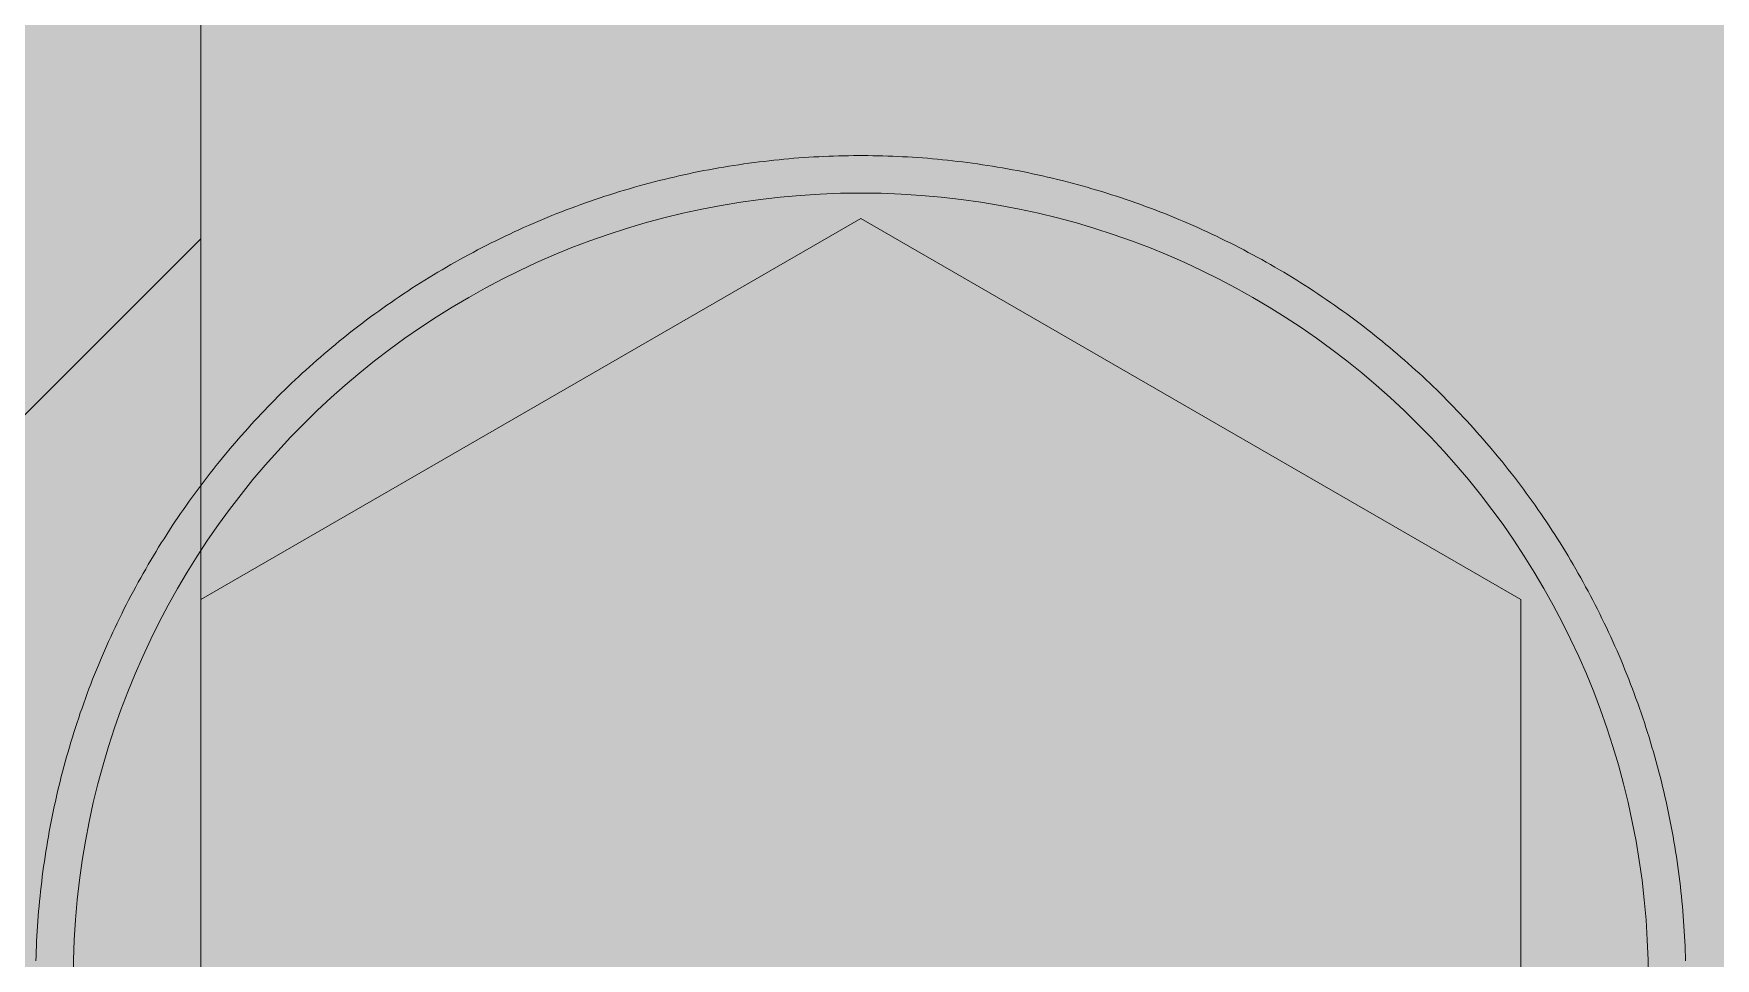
# Model space of a CAD drawing. Header units: millimetres. Extents: x 5622 to 8918, y 2044 to 6634.
# Drawn here: x 8365.06 to 8370.15, y 3715.89 to 3718.7 of the extents above; entities that cross this region are included whole.
import ezdxf

# ---------------------------------------------------------------- set-up
doc = ezdxf.new("R2010")
doc.units = ezdxf.units.MM
doc.linetypes.add('NASCOSTA', pattern=[9.525, 6.35, -3.175])
for name, color, linetype, lineweight in [('F_ARREDI', 7, 'Continuous', 5), ('F_FERRAMENTA', 253, 'Continuous', 5), ('F_MULTI laminato OPACO', 1, 'Continuous', 5), ('F_MULTI laminato OPACO_retino', 1, 'Continuous', 5), ('F_Proiezioni', 253, 'NASCOSTA', 9)]:
    doc.layers.add(name, color=color, linetype=linetype, lineweight=lineweight)

# ---------------------------------------------------------------- blocks, each defined once
blk = doc.blocks.new('PIEDINO_infilare_H.52_prospetto_fronte')
at = {"layer": 'F_FERRAMENTA'}
for p, q in [((-45525.0768, 10919.6977), (-45525.0616, 10919.6996)), ((-45525.0616, 10919.6996), (-45525.0465, 10919.7014)), ((-45525.0465, 10919.7014), (-45525.0313, 10919.7032)), ((-45525.0313, 10919.7032), (-45525.0162, 10919.7048)), ((-45525.0162, 10919.7048), (-45525.001, 10919.7064)), ((-45525.001, 10919.7064), (-45524.9859, 10919.7078)), ((-45524.9859, 10919.7078), (-45524.9708, 10919.7092)), ((-45524.9708, 10919.7092), (-45524.9557, 10919.7105)), ((-45524.9557, 10919.7105), (-45524.9406, 10919.7117)), ((-45524.9406, 10919.7117), (-45524.9255, 10919.7128)), ((-45524.9255, 10919.7128), (-45524.9105, 10919.7137)), ((-45524.9105, 10919.7137), (-45524.8954, 10919.7147)), ((-45524.8954, 10919.7147), (-45524.8804, 10919.7155)), ((-45524.8804, 10919.7155), (-45524.8654, 10919.7162)), ((-45524.8654, 10919.7162), (-45524.8504, 10919.7168)), ((-45524.8504, 10919.7168), (-45524.8354, 10919.7174)), ((-45524.8354, 10919.7174), (-45524.8204, 10919.7178)), ((-45524.8204, 10919.7178), (-45524.8055, 10919.7182)), ((-45524.8055, 10919.7182), (-45524.7906, 10919.7184)), ((-45524.7906, 10919.7184), (-45524.7757, 10919.7186)), ((-45524.7757, 10919.7186), (-45524.7609, 10919.7187)), ((-45524.7609, 10919.7187), (-45524.746, 10919.7187)), ((-45524.7312, 10919.7186), (-45524.746, 10919.7187)), ((-45524.7163, 10919.7184), (-45524.7312, 10919.7186)), ((-45524.7014, 10919.7182), (-45524.7163, 10919.7184)), ((-45524.6865, 10919.7178), (-45524.7014, 10919.7182)), ((-45524.6715, 10919.7174), (-45524.6865, 10919.7178)), ((-45524.6565, 10919.7168), (-45524.6715, 10919.7174)), ((-45524.6415, 10919.7162), (-45524.6565, 10919.7168)), ((-45524.6265, 10919.7155), (-45524.6415, 10919.7162)), ((-45524.6115, 10919.7147), (-45524.6265, 10919.7155)), ((-45524.5964, 10919.7137), (-45524.6115, 10919.7147)), ((-45524.5814, 10919.7128), (-45524.5964, 10919.7137)), ((-45524.5663, 10919.7117), (-45524.5814, 10919.7128)), ((-45524.5512, 10919.7105), (-45524.5663, 10919.7117)), ((-45524.5361, 10919.7092), (-45524.5512, 10919.7105)), ((-45524.521, 10919.7078), (-45524.5361, 10919.7092)), ((-45524.5058, 10919.7064), (-45524.521, 10919.7078)), ((-45524.4907, 10919.7048), (-45524.5058, 10919.7064)), ((-45524.4755, 10919.7032), (-45524.4907, 10919.7048)), ((-45524.4604, 10919.7014), (-45524.4755, 10919.7032)), ((-45524.4452, 10919.6996), (-45524.4604, 10919.7014)), ((-45524.4301, 10919.6977), (-45524.4452, 10919.6996)), ((-45525.3493, 10919.6467), (-45525.3342, 10919.6503)), ((-45525.3342, 10919.6503), (-45525.3192, 10919.6539)), ((-45525.3192, 10919.6539), (-45525.3041, 10919.6573)), ((-45525.3041, 10919.6573), (-45525.289, 10919.6607)), ((-45525.289, 10919.6607), (-45525.2739, 10919.6639)), ((-45525.2739, 10919.6639), (-45525.2587, 10919.6671)), ((-45525.2587, 10919.6671), (-45525.2436, 10919.6702)), ((-45525.2436, 10919.6702), (-45525.2285, 10919.6732)), ((-45525.2285, 10919.6732), (-45525.2133, 10919.6761)), ((-45525.2133, 10919.6761), (-45525.1982, 10919.6788)), ((-45525.1982, 10919.6788), (-45525.183, 10919.6815)), ((-45525.183, 10919.6815), (-45525.1678, 10919.6841)), ((-45525.1678, 10919.6841), (-45525.1527, 10919.6866)), ((-45525.1527, 10919.6866), (-45525.1375, 10919.689)), ((-45525.1375, 10919.689), (-45525.1223, 10919.6913)), ((-45525.1223, 10919.6913), (-45525.1072, 10919.6935)), ((-45525.1072, 10919.6935), (-45525.092, 10919.6957)), ((-45525.092, 10919.6957), (-45525.0768, 10919.6977)), ((-45524.4149, 10919.6957), (-45524.4301, 10919.6977)), ((-45524.3997, 10919.6935), (-45524.4149, 10919.6957)), ((-45524.3846, 10919.6913), (-45524.3997, 10919.6935)), ((-45524.3694, 10919.689), (-45524.3846, 10919.6913)), ((-45524.3542, 10919.6866), (-45524.3694, 10919.689)), ((-45524.339, 10919.6841), (-45524.3542, 10919.6866)), ((-45524.3239, 10919.6815), (-45524.339, 10919.6841)), ((-45524.3087, 10919.6788), (-45524.3239, 10919.6815)), ((-45524.2936, 10919.6761), (-45524.3087, 10919.6788)), ((-45524.2784, 10919.6732), (-45524.2936, 10919.6761)), ((-45524.2633, 10919.6702), (-45524.2784, 10919.6732)), ((-45524.2481, 10919.6671), (-45524.2633, 10919.6702)), ((-45524.233, 10919.6639), (-45524.2481, 10919.6671)), ((-45524.2179, 10919.6607), (-45524.233, 10919.6639)), ((-45524.2028, 10919.6573), (-45524.2179, 10919.6607)), ((-45524.1877, 10919.6539), (-45524.2028, 10919.6573)), ((-45524.1727, 10919.6503), (-45524.1877, 10919.6539)), ((-45524.1576, 10919.6467), (-45524.1727, 10919.6503)), ((-45525.5284, 10919.5955), (-45525.5136, 10919.6003)), ((-45525.5136, 10919.6003), (-45525.4988, 10919.605)), ((-45525.4988, 10919.605), (-45525.4839, 10919.6096)), ((-45525.4839, 10919.6096), (-45525.4691, 10919.6141)), ((-45525.4691, 10919.6141), (-45525.4542, 10919.6185)), ((-45525.4542, 10919.6185), (-45525.4392, 10919.6228)), ((-45525.4392, 10919.6228), (-45525.4243, 10919.627)), ((-45525.4243, 10919.627), (-45525.4093, 10919.6311)), ((-45525.4093, 10919.6311), (-45525.3943, 10919.6351)), ((-45525.3943, 10919.6351), (-45525.3793, 10919.6391)), ((-45525.3793, 10919.6391), (-45525.3643, 10919.6429)), ((-45525.3643, 10919.6429), (-45525.3493, 10919.6467)), ((-45524.1426, 10919.6429), (-45524.1576, 10919.6467)), ((-45524.1275, 10919.6391), (-45524.1426, 10919.6429)), ((-45524.1125, 10919.6351), (-45524.1275, 10919.6391)), ((-45524.0975, 10919.6311), (-45524.1125, 10919.6351)), ((-45524.0826, 10919.627), (-45524.0975, 10919.6311)), ((-45524.0676, 10919.6228), (-45524.0826, 10919.627)), ((-45524.0527, 10919.6185), (-45524.0676, 10919.6228)), ((-45524.0378, 10919.6141), (-45524.0527, 10919.6185)), ((-45524.0229, 10919.6096), (-45524.0378, 10919.6141)), ((-45524.0081, 10919.605), (-45524.0229, 10919.6096)), ((-45523.9933, 10919.6003), (-45524.0081, 10919.605)), ((-45523.9785, 10919.5955), (-45523.9933, 10919.6003)), ((-45525.6747, 10919.5428), (-45525.6602, 10919.5485)), ((-45525.6602, 10919.5485), (-45525.6457, 10919.5541)), ((-45525.6457, 10919.5541), (-45525.6311, 10919.5596)), ((-45525.6311, 10919.5596), (-45525.6166, 10919.565)), ((-45525.6166, 10919.565), (-45525.602, 10919.5703)), ((-45525.602, 10919.5703), (-45525.5873, 10919.5755)), ((-45525.5873, 10919.5755), (-45525.5726, 10919.5807)), ((-45525.5726, 10919.5807), (-45525.5579, 10919.5857)), ((-45525.5579, 10919.5857), (-45525.5432, 10919.5907)), ((-45525.5432, 10919.5907), (-45525.5284, 10919.5955)), ((-45523.9637, 10919.5907), (-45523.9785, 10919.5955)), ((-45523.949, 10919.5857), (-45523.9637, 10919.5907)), ((-45523.9342, 10919.5807), (-45523.949, 10919.5857)), ((-45523.9196, 10919.5755), (-45523.9342, 10919.5807)), ((-45523.9049, 10919.5703), (-45523.9196, 10919.5755)), ((-45523.8903, 10919.565), (-45523.9049, 10919.5703)), ((-45523.8757, 10919.5596), (-45523.8903, 10919.565)), ((-45523.8612, 10919.5541), (-45523.8757, 10919.5596)), ((-45523.8467, 10919.5485), (-45523.8612, 10919.5541)), ((-45523.8322, 10919.5428), (-45523.8467, 10919.5485)), ((-45526.7534, 10918.3734), (-45524.7534, 10919.5281)), ((-45525.789, 10919.4942), (-45525.7748, 10919.5005)), ((-45525.7748, 10919.5005), (-45525.7606, 10919.5068)), ((-45525.7606, 10919.5068), (-45525.7464, 10919.5131)), ((-45525.7464, 10919.5131), (-45525.7321, 10919.5192)), ((-45525.7321, 10919.5192), (-45525.7178, 10919.5252)), ((-45525.7178, 10919.5252), (-45525.7035, 10919.5312)), ((-45525.7035, 10919.5312), (-45525.6891, 10919.537)), ((-45525.6891, 10919.537), (-45525.6747, 10919.5428)), ((-45522.7534, 10918.3734), (-45524.7534, 10919.5281)), ((-45523.8178, 10919.537), (-45523.8322, 10919.5428)), ((-45523.8034, 10919.5312), (-45523.8178, 10919.537)), ((-45523.789, 10919.5252), (-45523.8034, 10919.5312)), ((-45523.7747, 10919.5192), (-45523.789, 10919.5252)), ((-45523.7605, 10919.5131), (-45523.7747, 10919.5192)), ((-45523.7462, 10919.5068), (-45523.7605, 10919.5131)), ((-45523.732, 10919.5005), (-45523.7462, 10919.5068)), ((-45523.7179, 10919.4942), (-45523.732, 10919.5005)), ((-45525.9005, 10919.44), (-45525.8867, 10919.4471)), ((-45525.8867, 10919.4471), (-45525.8729, 10919.454)), ((-45525.8729, 10919.454), (-45525.859, 10919.4609)), ((-45525.859, 10919.4609), (-45525.8451, 10919.4677)), ((-45525.8451, 10919.4677), (-45525.8311, 10919.4745)), ((-45525.8311, 10919.4745), (-45525.8171, 10919.4811)), ((-45525.8171, 10919.4811), (-45525.8031, 10919.4877)), ((-45525.8031, 10919.4877), (-45525.789, 10919.4942)), ((-45523.7038, 10919.4877), (-45523.7179, 10919.4942)), ((-45523.6898, 10919.4811), (-45523.7038, 10919.4877)), ((-45523.6757, 10919.4745), (-45523.6898, 10919.4811)), ((-45523.6618, 10919.4677), (-45523.6757, 10919.4745)), ((-45523.6479, 10919.4609), (-45523.6618, 10919.4677)), ((-45523.634, 10919.454), (-45523.6479, 10919.4609)), ((-45523.6202, 10919.4471), (-45523.634, 10919.454)), ((-45523.6064, 10919.44), (-45523.6202, 10919.4471)), ((-45525.9954, 10919.3884), (-45525.982, 10919.396)), ((-45525.982, 10919.396), (-45525.9685, 10919.4035)), ((-45525.9685, 10919.4035), (-45525.955, 10919.411)), ((-45525.955, 10919.411), (-45525.9415, 10919.4183)), ((-45525.9415, 10919.4183), (-45525.9279, 10919.4256)), ((-45525.9279, 10919.4256), (-45525.9142, 10919.4329)), ((-45525.9142, 10919.4329), (-45525.9005, 10919.44)), ((-45523.5927, 10919.4329), (-45523.6064, 10919.44)), ((-45523.579, 10919.4256), (-45523.5927, 10919.4329)), ((-45523.5654, 10919.4183), (-45523.579, 10919.4256)), ((-45523.5518, 10919.411), (-45523.5654, 10919.4183)), ((-45523.5383, 10919.4035), (-45523.5518, 10919.411)), ((-45523.5249, 10919.396), (-45523.5383, 10919.4035)), ((-45523.5115, 10919.3884), (-45523.5249, 10919.396)), ((-45526.0746, 10919.3411), (-45526.0615, 10919.3492)), ((-45526.0615, 10919.3492), (-45526.0484, 10919.3571)), ((-45526.0484, 10919.3571), (-45526.0353, 10919.3651)), ((-45526.0353, 10919.3651), (-45526.022, 10919.3729)), ((-45526.022, 10919.3729), (-45526.0087, 10919.3807)), ((-45526.0087, 10919.3807), (-45525.9954, 10919.3884)), ((-45523.4981, 10919.3807), (-45523.5115, 10919.3884)), ((-45523.4849, 10919.3729), (-45523.4981, 10919.3807)), ((-45523.4716, 10919.3651), (-45523.4849, 10919.3729)), ((-45523.4585, 10919.3571), (-45523.4716, 10919.3651)), ((-45523.4453, 10919.3492), (-45523.4585, 10919.3571)), ((-45523.4323, 10919.3411), (-45523.4453, 10919.3492)), ((-45526.1642, 10919.2826), (-45526.1516, 10919.2912)), ((-45526.1516, 10919.2912), (-45526.1389, 10919.2997)), ((-45526.1389, 10919.2997), (-45526.1262, 10919.3081)), ((-45526.1262, 10919.3081), (-45526.1134, 10919.3165)), ((-45526.1134, 10919.3165), (-45526.1005, 10919.3248)), ((-45526.1005, 10919.3248), (-45526.0876, 10919.333)), ((-45526.0876, 10919.333), (-45526.0746, 10919.3411)), ((-45523.4193, 10919.333), (-45523.4323, 10919.3411)), ((-45523.4064, 10919.3248), (-45523.4193, 10919.333)), ((-45523.3935, 10919.3165), (-45523.4064, 10919.3248)), ((-45523.3807, 10919.3081), (-45523.3935, 10919.3165)), ((-45523.368, 10919.2997), (-45523.3807, 10919.3081)), ((-45523.3553, 10919.2912), (-45523.368, 10919.2997)), ((-45523.3427, 10919.2826), (-45523.3553, 10919.2912)), ((-45526.2262, 10919.2388), (-45526.214, 10919.2477)), ((-45526.214, 10919.2477), (-45526.2016, 10919.2565)), ((-45526.2016, 10919.2565), (-45526.1892, 10919.2653)), ((-45526.1892, 10919.2653), (-45526.1767, 10919.274)), ((-45526.1767, 10919.274), (-45526.1642, 10919.2826)), ((-45523.3301, 10919.274), (-45523.3427, 10919.2826)), ((-45523.3177, 10919.2653), (-45523.3301, 10919.274)), ((-45523.3053, 10919.2565), (-45523.3177, 10919.2653)), ((-45523.2929, 10919.2477), (-45523.3053, 10919.2565)), ((-45523.2807, 10919.2388), (-45523.2929, 10919.2477)), ((-45526.2984, 10919.1842), (-45526.2865, 10919.1934)), ((-45526.2865, 10919.1934), (-45526.2746, 10919.2026)), ((-45526.2746, 10919.2026), (-45526.2626, 10919.2118)), ((-45526.2626, 10919.2118), (-45526.2506, 10919.2208)), ((-45526.2506, 10919.2208), (-45526.2384, 10919.2299)), ((-45526.2384, 10919.2299), (-45526.2262, 10919.2388)), ((-45523.2685, 10919.2299), (-45523.2807, 10919.2388)), ((-45523.2563, 10919.2208), (-45523.2685, 10919.2299)), ((-45523.2443, 10919.2118), (-45523.2563, 10919.2208)), ((-45523.2323, 10919.2026), (-45523.2443, 10919.2118)), ((-45523.2203, 10919.1934), (-45523.2323, 10919.2026)), ((-45523.2085, 10919.1842), (-45523.2203, 10919.1934)), ((-45526.3565, 10919.137), (-45526.345, 10919.1466)), ((-45526.345, 10919.1466), (-45526.3335, 10919.156)), ((-45526.3335, 10919.156), (-45526.3219, 10919.1655)), ((-45526.3219, 10919.1655), (-45526.3102, 10919.1748)), ((-45526.3102, 10919.1748), (-45526.2984, 10919.1842)), ((-45523.1967, 10919.1748), (-45523.2085, 10919.1842)), ((-45523.185, 10919.1655), (-45523.1967, 10919.1748)), ((-45523.1734, 10919.156), (-45523.185, 10919.1655)), ((-45523.1618, 10919.1466), (-45523.1734, 10919.156)), ((-45523.1504, 10919.137), (-45523.1618, 10919.1466)), ((-45526.4238, 10919.0787), (-45526.4128, 10919.0886)), ((-45526.4128, 10919.0886), (-45526.4017, 10919.0984)), ((-45526.4017, 10919.0984), (-45526.3905, 10919.1081)), ((-45526.3905, 10919.1081), (-45526.3793, 10919.1178)), ((-45526.3793, 10919.1178), (-45526.3679, 10919.1274)), ((-45526.3679, 10919.1274), (-45526.3565, 10919.137)), ((-45523.1389, 10919.1274), (-45523.1504, 10919.137)), ((-45523.1276, 10919.1178), (-45523.1389, 10919.1274)), ((-45523.1164, 10919.1081), (-45523.1276, 10919.1178)), ((-45523.1052, 10919.0984), (-45523.1164, 10919.1081)), ((-45523.0941, 10919.0886), (-45523.1052, 10919.0984)), ((-45523.0831, 10919.0787), (-45523.0941, 10919.0886)), ((-45526.4778, 10919.0289), (-45526.4671, 10919.0389)), ((-45526.4671, 10919.0389), (-45526.4564, 10919.049)), ((-45526.4564, 10919.049), (-45526.4456, 10919.0589)), ((-45526.4456, 10919.0589), (-45526.4348, 10919.0689)), ((-45526.4348, 10919.0689), (-45526.4238, 10919.0787)), ((-45523.0721, 10919.0689), (-45523.0831, 10919.0787)), ((-45523.0613, 10919.0589), (-45523.0721, 10919.0689)), ((-45523.0505, 10919.049), (-45523.0613, 10919.0589)), ((-45523.0398, 10919.0389), (-45523.0505, 10919.049)), ((-45523.0291, 10919.0289), (-45523.0398, 10919.0389)), ((-45526.5297, 10918.978), (-45526.5194, 10918.9882)), ((-45526.5194, 10918.9882), (-45526.5091, 10918.9985)), ((-45526.5091, 10918.9985), (-45526.4988, 10919.0086)), ((-45526.4988, 10919.0086), (-45526.4883, 10919.0188)), ((-45526.4883, 10919.0188), (-45526.4778, 10919.0289)), ((-45523.0186, 10919.0188), (-45523.0291, 10919.0289)), ((-45523.0081, 10919.0086), (-45523.0186, 10919.0188)), ((-45522.9977, 10918.9985), (-45523.0081, 10919.0086)), ((-45522.9874, 10918.9882), (-45522.9977, 10918.9985)), ((-45522.9772, 10918.978), (-45522.9874, 10918.9882)), ((-45526.5802, 10918.9254), (-45526.5702, 10918.9361)), ((-45526.5702, 10918.9361), (-45526.5601, 10918.9467)), ((-45526.5601, 10918.9467), (-45526.55, 10918.9572)), ((-45526.55, 10918.9572), (-45526.5399, 10918.9676)), ((-45526.5399, 10918.9676), (-45526.5297, 10918.978)), ((-45522.967, 10918.9676), (-45522.9772, 10918.978)), ((-45522.9569, 10918.9572), (-45522.967, 10918.9676)), ((-45522.9467, 10918.9467), (-45522.9569, 10918.9572)), ((-45522.9367, 10918.9361), (-45522.9467, 10918.9467)), ((-45522.9267, 10918.9254), (-45522.9367, 10918.9361)), ((-45526.6199, 10918.8819), (-45526.61, 10918.8929)), ((-45526.61, 10918.8929), (-45526.6002, 10918.9038)), ((-45526.6002, 10918.9038), (-45526.5902, 10918.9146)), ((-45526.5902, 10918.9146), (-45526.5802, 10918.9254)), ((-45522.9167, 10918.9146), (-45522.9267, 10918.9254)), ((-45522.9067, 10918.9038), (-45522.9167, 10918.9146)), ((-45522.8968, 10918.8929), (-45522.9067, 10918.9038)), ((-45522.887, 10918.8819), (-45522.8968, 10918.8929)), ((-45526.6684, 10918.8258), (-45526.6588, 10918.8372)), ((-45526.6588, 10918.8372), (-45526.6491, 10918.8485)), ((-45526.6491, 10918.8485), (-45526.6394, 10918.8597)), ((-45526.6394, 10918.8597), (-45526.6297, 10918.8708)), ((-45526.6297, 10918.8708), (-45526.6199, 10918.8819)), ((-45522.8772, 10918.8708), (-45522.887, 10918.8819)), ((-45522.8674, 10918.8597), (-45522.8772, 10918.8708)), ((-45522.8577, 10918.8485), (-45522.8674, 10918.8597)), ((-45522.8481, 10918.8372), (-45522.8577, 10918.8485)), ((-45522.8385, 10918.8258), (-45522.8481, 10918.8372)), ((-45526.7063, 10918.7796), (-45526.6969, 10918.7912)), ((-45526.6969, 10918.7912), (-45526.6874, 10918.8028)), ((-45526.6874, 10918.8028), (-45526.6779, 10918.8144)), ((-45526.6779, 10918.8144), (-45526.6684, 10918.8258)), ((-45522.8289, 10918.8144), (-45522.8385, 10918.8258)), ((-45522.8194, 10918.8028), (-45522.8289, 10918.8144)), ((-45522.81, 10918.7912), (-45522.8194, 10918.8028)), ((-45522.8006, 10918.7796), (-45522.81, 10918.7912)), ((-45526.7523, 10918.7202), (-45526.7432, 10918.7322)), ((-45526.7432, 10918.7322), (-45526.7341, 10918.7441)), ((-45526.7341, 10918.7441), (-45526.7249, 10918.756)), ((-45526.7249, 10918.756), (-45526.7156, 10918.7678)), ((-45526.7156, 10918.7678), (-45526.7063, 10918.7796)), ((-45522.7913, 10918.7678), (-45522.8006, 10918.7796)), ((-45522.782, 10918.756), (-45522.7913, 10918.7678)), ((-45522.7728, 10918.7441), (-45522.782, 10918.756)), ((-45522.7637, 10918.7322), (-45522.7728, 10918.7441)), ((-45522.7546, 10918.7202), (-45522.7637, 10918.7322)), ((-45526.7881, 10918.6714), (-45526.7792, 10918.6837)), ((-45526.7792, 10918.6837), (-45526.7703, 10918.6959)), ((-45526.7703, 10918.6959), (-45526.7614, 10918.7081)), ((-45526.7614, 10918.7081), (-45526.7523, 10918.7202)), ((-45522.7455, 10918.7081), (-45522.7546, 10918.7202)), ((-45522.7366, 10918.6959), (-45522.7455, 10918.7081)), ((-45522.7277, 10918.6837), (-45522.7366, 10918.6959)), ((-45522.7188, 10918.6714), (-45522.7277, 10918.6837)), ((-45526.8228, 10918.6215), (-45526.8142, 10918.6341)), ((-45526.8142, 10918.6341), (-45526.8056, 10918.6466)), ((-45526.8056, 10918.6466), (-45526.7968, 10918.659)), ((-45526.7968, 10918.659), (-45526.7881, 10918.6714)), ((-45522.71, 10918.659), (-45522.7188, 10918.6714)), ((-45522.7013, 10918.6466), (-45522.71, 10918.659)), ((-45522.6927, 10918.6341), (-45522.7013, 10918.6466)), ((-45522.6841, 10918.6215), (-45522.6927, 10918.6341)), ((-45526.8564, 10918.5706), (-45526.8481, 10918.5834)), ((-45526.8481, 10918.5834), (-45526.8397, 10918.5962)), ((-45526.8397, 10918.5962), (-45526.8313, 10918.6089)), ((-45526.8313, 10918.6089), (-45526.8228, 10918.6215)), ((-45522.6756, 10918.6089), (-45522.6841, 10918.6215)), ((-45522.6672, 10918.5962), (-45522.6756, 10918.6089)), ((-45522.6588, 10918.5834), (-45522.6672, 10918.5962)), ((-45522.6505, 10918.5706), (-45522.6588, 10918.5834)), ((-45526.8888, 10918.5187), (-45526.8808, 10918.5318)), ((-45526.8808, 10918.5318), (-45526.8728, 10918.5448)), ((-45526.8728, 10918.5448), (-45526.8646, 10918.5577)), ((-45526.8646, 10918.5577), (-45526.8564, 10918.5706)), ((-45522.6423, 10918.5577), (-45522.6505, 10918.5706)), ((-45522.6341, 10918.5448), (-45522.6423, 10918.5577)), ((-45522.626, 10918.5318), (-45522.6341, 10918.5448)), ((-45522.618, 10918.5187), (-45522.626, 10918.5318)), ((-45526.9201, 10918.4658), (-45526.9124, 10918.4791)), ((-45526.9124, 10918.4791), (-45526.9046, 10918.4924)), ((-45526.9046, 10918.4924), (-45526.8968, 10918.5056)), ((-45526.8968, 10918.5056), (-45526.8888, 10918.5187)), ((-45522.6101, 10918.5056), (-45522.618, 10918.5187)), ((-45522.6022, 10918.4924), (-45522.6101, 10918.5056)), ((-45522.5945, 10918.4791), (-45522.6022, 10918.4924)), ((-45522.5868, 10918.4658), (-45522.5945, 10918.4791)), ((-45526.9502, 10918.4121), (-45526.9428, 10918.4256)), ((-45526.9428, 10918.4256), (-45526.9353, 10918.4391)), ((-45526.9353, 10918.4391), (-45526.9278, 10918.4525)), ((-45526.9278, 10918.4525), (-45526.9201, 10918.4658)), ((-45522.5791, 10918.4525), (-45522.5868, 10918.4658)), ((-45522.5716, 10918.4391), (-45522.5791, 10918.4525)), ((-45522.5641, 10918.4256), (-45522.5716, 10918.4391)), ((-45522.5567, 10918.4121), (-45522.5641, 10918.4256)), ((-45526.9719, 10918.3712), (-45526.9647, 10918.3849)), ((-45526.9647, 10918.3849), (-45526.9575, 10918.3985)), ((-45526.9575, 10918.3985), (-45526.9502, 10918.4121)), ((-45522.5494, 10918.3985), (-45522.5567, 10918.4121)), ((-45522.5421, 10918.3849), (-45522.5494, 10918.3985)), ((-45522.535, 10918.3712), (-45522.5421, 10918.3849)), ((-45526.9997, 10918.316), (-45526.9929, 10918.3299)), ((-45526.9929, 10918.3299), (-45526.986, 10918.3437)), ((-45526.986, 10918.3437), (-45526.979, 10918.3575)), ((-45526.979, 10918.3575), (-45526.9719, 10918.3712)), ((-45526.7534, 10916.064), (-45526.7534, 10918.3734)), ((-45522.7534, 10916.064), (-45522.7534, 10918.3734)), ((-45522.5279, 10918.3575), (-45522.535, 10918.3712)), ((-45522.5209, 10918.3437), (-45522.5279, 10918.3575)), ((-45522.514, 10918.3299), (-45522.5209, 10918.3437)), ((-45522.5072, 10918.316), (-45522.514, 10918.3299)), ((-45527.0262, 10918.2601), (-45527.0197, 10918.2741)), ((-45527.0197, 10918.2741), (-45527.0131, 10918.2882)), ((-45527.0131, 10918.2882), (-45527.0065, 10918.3021)), ((-45527.0065, 10918.3021), (-45526.9997, 10918.316)), ((-45522.5004, 10918.3021), (-45522.5072, 10918.316)), ((-45522.4938, 10918.2882), (-45522.5004, 10918.3021)), ((-45522.4872, 10918.2741), (-45522.4938, 10918.2882)), ((-45522.4807, 10918.2601), (-45522.4872, 10918.2741)), ((-45527.0452, 10918.2177), (-45527.0389, 10918.2319)), ((-45527.0389, 10918.2319), (-45527.0326, 10918.246)), ((-45527.0326, 10918.246), (-45527.0262, 10918.2601)), ((-45522.4743, 10918.246), (-45522.4807, 10918.2601)), ((-45522.4679, 10918.2319), (-45522.4743, 10918.246)), ((-45522.4617, 10918.2177), (-45522.4679, 10918.2319)), ((-45527.0693, 10918.1605), (-45527.0634, 10918.1749)), ((-45527.0634, 10918.1749), (-45527.0574, 10918.1892)), ((-45527.0574, 10918.1892), (-45527.0513, 10918.2034)), ((-45527.0513, 10918.2034), (-45527.0452, 10918.2177)), ((-45522.4555, 10918.2034), (-45522.4617, 10918.2177)), ((-45522.4495, 10918.1892), (-45522.4555, 10918.2034)), ((-45522.4435, 10918.1749), (-45522.4495, 10918.1892)), ((-45522.4376, 10918.1605), (-45522.4435, 10918.1749)), ((-45527.0864, 10918.1172), (-45527.0808, 10918.1317)), ((-45527.0808, 10918.1317), (-45527.0751, 10918.1461)), ((-45527.0751, 10918.1461), (-45527.0693, 10918.1605)), ((-45522.4318, 10918.1461), (-45522.4376, 10918.1605)), ((-45522.4261, 10918.1317), (-45522.4318, 10918.1461)), ((-45522.4205, 10918.1172), (-45522.4261, 10918.1317)), ((-45527.108, 10918.059), (-45527.1027, 10918.0736)), ((-45527.1027, 10918.0736), (-45527.0973, 10918.0882)), ((-45527.0973, 10918.0882), (-45527.0919, 10918.1027)), ((-45527.0919, 10918.1027), (-45527.0864, 10918.1172)), ((-45522.415, 10918.1027), (-45522.4205, 10918.1172)), ((-45522.4095, 10918.0882), (-45522.415, 10918.1027)), ((-45522.4042, 10918.0736), (-45522.4095, 10918.0882)), ((-45522.3989, 10918.059), (-45522.4042, 10918.0736)), ((-45527.1232, 10918.015), (-45527.1182, 10918.0297)), ((-45527.1182, 10918.0297), (-45527.1131, 10918.0444)), ((-45527.1131, 10918.0444), (-45527.108, 10918.059)), ((-45522.3938, 10918.0444), (-45522.3989, 10918.059)), ((-45522.3887, 10918.0297), (-45522.3938, 10918.0444)), ((-45522.3837, 10918.015), (-45522.3887, 10918.0297)), ((-45527.1422, 10917.9559), (-45527.1376, 10917.9707)), ((-45527.1376, 10917.9707), (-45527.1329, 10917.9855)), ((-45527.1329, 10917.9855), (-45527.1281, 10918.0003)), ((-45527.1281, 10918.0003), (-45527.1232, 10918.015)), ((-45522.3788, 10918.0003), (-45522.3837, 10918.015)), ((-45522.374, 10917.9855), (-45522.3788, 10918.0003)), ((-45522.3693, 10917.9707), (-45522.374, 10917.9855)), ((-45522.3647, 10917.9559), (-45522.3693, 10917.9707)), ((-45527.1555, 10917.9113), (-45527.1512, 10917.9262)), ((-45527.1512, 10917.9262), (-45527.1468, 10917.9411)), ((-45527.1468, 10917.9411), (-45527.1422, 10917.9559)), ((-45522.3601, 10917.9411), (-45522.3647, 10917.9559)), ((-45522.3557, 10917.9262), (-45522.3601, 10917.9411)), ((-45522.3513, 10917.9113), (-45522.3557, 10917.9262)), ((-45527.172, 10917.8516), (-45527.168, 10917.8665)), ((-45527.168, 10917.8665), (-45527.1639, 10917.8815)), ((-45527.1639, 10917.8815), (-45527.1598, 10917.8964)), ((-45527.1598, 10917.8964), (-45527.1555, 10917.9113)), ((-45522.3471, 10917.8964), (-45522.3513, 10917.9113)), ((-45522.3429, 10917.8815), (-45522.3471, 10917.8964)), ((-45522.3389, 10917.8665), (-45522.3429, 10917.8815)), ((-45522.3349, 10917.8516), (-45522.3389, 10917.8665)), ((-45527.1833, 10917.8065), (-45527.1796, 10917.8216)), ((-45527.1796, 10917.8216), (-45527.1759, 10917.8366)), ((-45527.1759, 10917.8366), (-45527.172, 10917.8516)), ((-45522.331, 10917.8366), (-45522.3349, 10917.8516)), ((-45522.3272, 10917.8216), (-45522.331, 10917.8366)), ((-45522.3235, 10917.8065), (-45522.3272, 10917.8216)), ((-45527.1938, 10917.7614), (-45527.1904, 10917.7764)), ((-45527.1904, 10917.7764), (-45527.1869, 10917.7915)), ((-45527.1869, 10917.7915), (-45527.1833, 10917.8065)), ((-45522.32, 10917.7915), (-45522.3235, 10917.8065)), ((-45522.3165, 10917.7764), (-45522.32, 10917.7915)), ((-45522.3131, 10917.7614), (-45522.3165, 10917.7764)), ((-45527.2065, 10917.701), (-45527.2035, 10917.7161)), ((-45527.2035, 10917.7161), (-45527.2003, 10917.7312)), ((-45527.2003, 10917.7312), (-45527.1971, 10917.7463)), ((-45527.1971, 10917.7463), (-45527.1938, 10917.7614)), ((-45522.3097, 10917.7463), (-45522.3131, 10917.7614)), ((-45522.3065, 10917.7312), (-45522.3097, 10917.7463)), ((-45522.3034, 10917.7161), (-45522.3065, 10917.7312)), ((-45522.3004, 10917.701), (-45522.3034, 10917.7161)), ((-45527.215, 10917.6556), (-45527.2122, 10917.6707)), ((-45527.2122, 10917.6707), (-45527.2094, 10917.6858)), ((-45527.2094, 10917.6858), (-45527.2065, 10917.701)), ((-45522.2975, 10917.6858), (-45522.3004, 10917.701)), ((-45522.2946, 10917.6707), (-45522.2975, 10917.6858)), ((-45522.2919, 10917.6556), (-45522.2946, 10917.6707)), ((-45527.2249, 10917.595), (-45527.2226, 10917.6101)), ((-45527.2226, 10917.6101), (-45527.2201, 10917.6253)), ((-45527.2201, 10917.6253), (-45527.2176, 10917.6404)), ((-45527.2176, 10917.6404), (-45527.215, 10917.6556)), ((-45522.2893, 10917.6404), (-45522.2919, 10917.6556)), ((-45522.2867, 10917.6253), (-45522.2893, 10917.6404)), ((-45522.2843, 10917.6101), (-45522.2867, 10917.6253)), ((-45522.2819, 10917.595), (-45522.2843, 10917.6101)), ((-45527.2314, 10917.5495), (-45527.2294, 10917.5647)), ((-45527.2294, 10917.5647), (-45527.2272, 10917.5798)), ((-45527.2272, 10917.5798), (-45527.2249, 10917.595)), ((-45522.2797, 10917.5798), (-45522.2819, 10917.595)), ((-45522.2775, 10917.5647), (-45522.2797, 10917.5798)), ((-45522.2755, 10917.5495), (-45522.2775, 10917.5647)), ((-45527.2371, 10917.5041), (-45527.2353, 10917.5192)), ((-45527.2353, 10917.5192), (-45527.2334, 10917.5343)), ((-45527.2334, 10917.5343), (-45527.2314, 10917.5495)), ((-45522.2735, 10917.5343), (-45522.2755, 10917.5495)), ((-45522.2716, 10917.5192), (-45522.2735, 10917.5343)), ((-45522.2698, 10917.5041), (-45522.2716, 10917.5192)), ((-45527.2433, 10917.4436), (-45527.2419, 10917.4587)), ((-45527.2419, 10917.4587), (-45527.2403, 10917.4738)), ((-45527.2403, 10917.4738), (-45527.2388, 10917.4889)), ((-45527.2388, 10917.4889), (-45527.2371, 10917.5041)), ((-45522.2681, 10917.4889), (-45522.2698, 10917.5041)), ((-45522.2665, 10917.4738), (-45522.2681, 10917.4889)), ((-45522.265, 10917.4587), (-45522.2665, 10917.4738)), ((-45522.2636, 10917.4436), (-45522.265, 10917.4587)), ((-45527.2469, 10917.3983), (-45527.2458, 10917.4134)), ((-45527.2458, 10917.4134), (-45527.2446, 10917.4284)), ((-45527.2446, 10917.4284), (-45527.2433, 10917.4436)), ((-45522.2623, 10917.4284), (-45522.2636, 10917.4436)), ((-45522.2611, 10917.4134), (-45522.2623, 10917.4284)), ((-45522.2599, 10917.3983), (-45522.2611, 10917.4134)), ((-45527.2498, 10917.3531), (-45527.2489, 10917.3682)), ((-45527.2489, 10917.3682), (-45527.248, 10917.3832)), ((-45527.248, 10917.3832), (-45527.2469, 10917.3983)), ((-45522.2589, 10917.3832), (-45522.2599, 10917.3983)), ((-45522.2579, 10917.3682), (-45522.2589, 10917.3832)), ((-45522.2571, 10917.3531), (-45522.2579, 10917.3682)), ((-45527.2523, 10917.2932), (-45527.2518, 10917.3081)), ((-45527.2518, 10917.3081), (-45527.2512, 10917.3231)), ((-45527.2512, 10917.3231), (-45527.2506, 10917.3381)), ((-45527.2506, 10917.3381), (-45527.2498, 10917.3531)), ((-45522.2563, 10917.3381), (-45522.2571, 10917.3531)), ((-45522.2556, 10917.3231), (-45522.2563, 10917.3381)), ((-45522.2551, 10917.3081), (-45522.2556, 10917.3231)), ((-45522.2546, 10917.2932), (-45522.2551, 10917.3081)), ((-45527.2527, 10917.2782), (-45527.2523, 10917.2932)), ((-45522.2542, 10917.2782), (-45522.2546, 10917.2932))]:
    blk.add_line(p, q, dxfattribs=at)
blk.add_circle((-45524.7534, 10917.2187), 2.3866, dxfattribs=at)
blk = doc.blocks.new("LIBRERIA_ingresso-living_sez._B.B'")
at = {"layer": 'F_MULTI laminato OPACO_retino', "true_color": 0x636466}
h = blk.add_hatch(color=251, dxfattribs=at)
h.dxf.hatch_style = 1
h.paths.add_polyline_path([(41313.1315, 11071.1262), (41913.1315, 11071.1262), (41913.1315, 13145.6262), (41313.1315, 13145.6262)])
at = {"layer": 'F_MULTI laminato OPACO_retino', "true_color": 0x939598}
h = blk.add_hatch(color=252, dxfattribs=at)
h.dxf.hatch_style = 1
h.paths.add_polyline_path([(41313.1315, 13145.6262), (41613.1315, 13145.6262), (41613.1315, 11071.1262), (41313.1315, 11071.1262)])
at = {"layer": 'F_Proiezioni', "color": 1}
blk.add_lwpolyline([(41343.1315, 11145.6259), (41361.1315, 11145.6259), (41361.1315, 11071.1259), (41343.1315, 11071.1259)], close=True, dxfattribs=at)
at = {"color": 4}
blk.add_blockref('PIEDINO_infilare_H.52_prospetto_fronte', (86887.885, 205.9075), dxfattribs=at)

msp = doc.modelspace()

# ---------------------------------------------------------------- hatches: boundary and pattern name
at = {"layer": 'F_MULTI laminato OPACO_retino', "true_color": 0xc7c8ca}
h = msp.add_hatch(color=9, dxfattribs=at)
h.dxf.hatch_style = 1
h.paths.add_polyline_path([(8347.5628, 3738.3265), (8365.5628, 3738.3265), (8365.5628, 3663.8265), (8347.5628, 3663.8265)])
at = {"layer": 'F_MULTI laminato OPACO_retino', "true_color": 0x636466}
h = msp.add_hatch(dxfattribs=at)
h.set_pattern_fill('ANSI31', color=251)
h.set_pattern_definition([(45, (75583.9426, -7407.2998), (-2.24506403, 2.24506403), [])])
h.paths.add_polyline_path([(8347.5628, 3738.3265), (8365.5628, 3738.3265), (8365.5628, 3663.8265), (8347.5628, 3663.8265)])

# ---------------------------------------------------------------- linework, layer by layer
at = {"layer": 'F_MULTI laminato OPACO', "color": 3}
msp.add_lwpolyline([(8347.5628, 3738.3265), (8365.5628, 3738.3265), (8365.5628, 3663.8265), (8347.5628, 3663.8265)], close=True, dxfattribs=at)

# ---------------------------------------------------------------- block references
at = {"layer": 'F_ARREDI'}
msp.add_blockref("LIBRERIA_ingresso-living_sez._B.B'", (-32995.5688, -7407.2995), dxfattribs=at)

doc.saveas('drawing.dxf')
